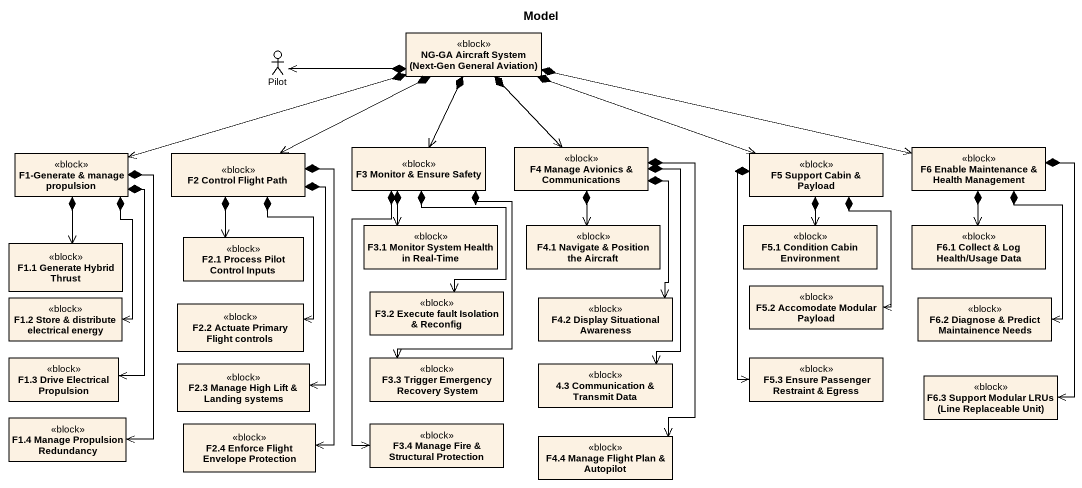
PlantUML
@startuml
title Model
allowmixing
hide circle
hide empty members
class "NG-GA Aircraft System (Next-Gen General Aviation)" as NG_GA_Aircraft_System_Next <<block>>
actor Pilot
class "F3 Monitor & Ensure Safety" as F3_Monitor_Ensure_Safety <<block>>
class "F4 Manage Avionics & Communications" as F4_Manage_Avionics <<block>>
class "F6 Enable Maintenance & Health Management" as F6_Enable_Maintenance <<block>>
class "F1-Generate & manage propulsion" as F1_Generate_manage <<block>>
class "F2 Control Flight Path" as F2_Control_Flight_Path <<block>>
class "F5 Support Cabin & Payload" as F5_Support_Cabin_Payload <<block>>
class "F3.1 Monitor System Health in Real-Time" as F3_1_Monitor_System_Health <<block>>
class "F4.1 Navigate & Position the Aircraft" as F4_1_Navigate_Position_the <<block>>
class "F5.1 Condition Cabin Environment" as F5_1_Condition_Cabin <<block>>
class "F6.1 Collect & Log Health/Usage Data" as F6_1_Collect_Log_Health <<block>>
class "F1.1 Generate Hybrid Thrust" as F1_1_Generate_Hybrid_Thrust <<block>>
class "F2.1 Process Pilot Control Inputs" as F2_1_Process_Pilot_Control <<block>>
class "F1.2 Store & distribute electrical energy" as F1_2_Store_distribute <<block>>
class "F2.2 Actuate Primary Flight controls" as F2_2_Actuate_Primary_Flight <<block>>
class "F3.2 Execute fault Isolation & Reconfig" as F3_2_Execute_fault <<block>>
class "F4.2 Display Situational Awareness" as F4_2_Display_Situational <<block>>
class "F5.2 Accomodate Modular Payload" as F5_2_Accomodate_Modular <<block>>
class "F6.2 Diagnose & Predict Maintainence Needs" as F6_2_Diagnose_Predict <<block>>
class "F1.3 Drive Electrical Propulsion" as F1_3_Drive_Electrical <<block>>
class "F2.3 Manage High Lift & Landing systems" as F2_3_Manage_High_Lift <<block>>
class "F3.3 Trigger Emergency Recovery System" as F3_3_Trigger_Emergency <<block>>
class "4.3 Communication & Transmit Data" as c4_3_Communication_Transmit <<block>>
class "F5.3 Ensure Passenger Restraint & Egress" as F5_3_Ensure_Passenger <<block>>
class "F6.3 Support Modular LRUs (Line Replaceable Unit)" as F6_3_Support_Modular_LRUs <<block>>
class "F1.4 Manage Propulsion Redundancy" as F1_4_Manage_Propulsion <<block>>
class "F2.4 Enforce Flight Envelope Protection" as F2_4_Enforce_Flight <<block>>
class "F3.4 Manage Fire & Structural Protection" as F3_4_Manage_Fire_Structural <<block>>
class "F4.4 Manage Flight Plan & Autopilot" as F4_4_Manage_Flight_Plan <<block>>
NG_GA_Aircraft_System_Next *-left-> Pilot
NG_GA_Aircraft_System_Next *--> F3_Monitor_Ensure_Safety
NG_GA_Aircraft_System_Next *--> F4_Manage_Avionics
NG_GA_Aircraft_System_Next *-right-> F6_Enable_Maintenance
NG_GA_Aircraft_System_Next *-left-> F1_Generate_manage
NG_GA_Aircraft_System_Next *-left-> F2_Control_Flight_Path
NG_GA_Aircraft_System_Next *-right-> F5_Support_Cabin_Payload
F3_Monitor_Ensure_Safety *--> F3_1_Monitor_System_Health
F3_Monitor_Ensure_Safety *--> F3_2_Execute_fault
F3_Monitor_Ensure_Safety *--> F3_3_Trigger_Emergency
F3_Monitor_Ensure_Safety *--> F3_4_Manage_Fire_Structural
F4_Manage_Avionics *--> F4_1_Navigate_Position_the
F4_Manage_Avionics *--> F4_2_Display_Situational
F4_Manage_Avionics *--> c4_3_Communication_Transmit
F4_Manage_Avionics *--> F4_4_Manage_Flight_Plan
F6_Enable_Maintenance *--> F6_1_Collect_Log_Health
F6_Enable_Maintenance *--> F6_2_Diagnose_Predict
F6_Enable_Maintenance *--> F6_3_Support_Modular_LRUs
F1_Generate_manage *--> F1_1_Generate_Hybrid_Thrust
F1_Generate_manage *--> F1_2_Store_distribute
F1_Generate_manage *--> F1_3_Drive_Electrical
F1_Generate_manage *--> F1_4_Manage_Propulsion
F2_Control_Flight_Path *--> F2_1_Process_Pilot_Control
F2_Control_Flight_Path *--> F2_2_Actuate_Primary_Flight
F2_Control_Flight_Path *--> F2_3_Manage_High_Lift
F2_Control_Flight_Path *--> F2_4_Enforce_Flight
F5_Support_Cabin_Payload *--> F5_1_Condition_Cabin
F5_Support_Cabin_Payload *--> F5_2_Accomodate_Modular
F5_Support_Cabin_Payload *--> F5_3_Ensure_Passenger
@enduml
